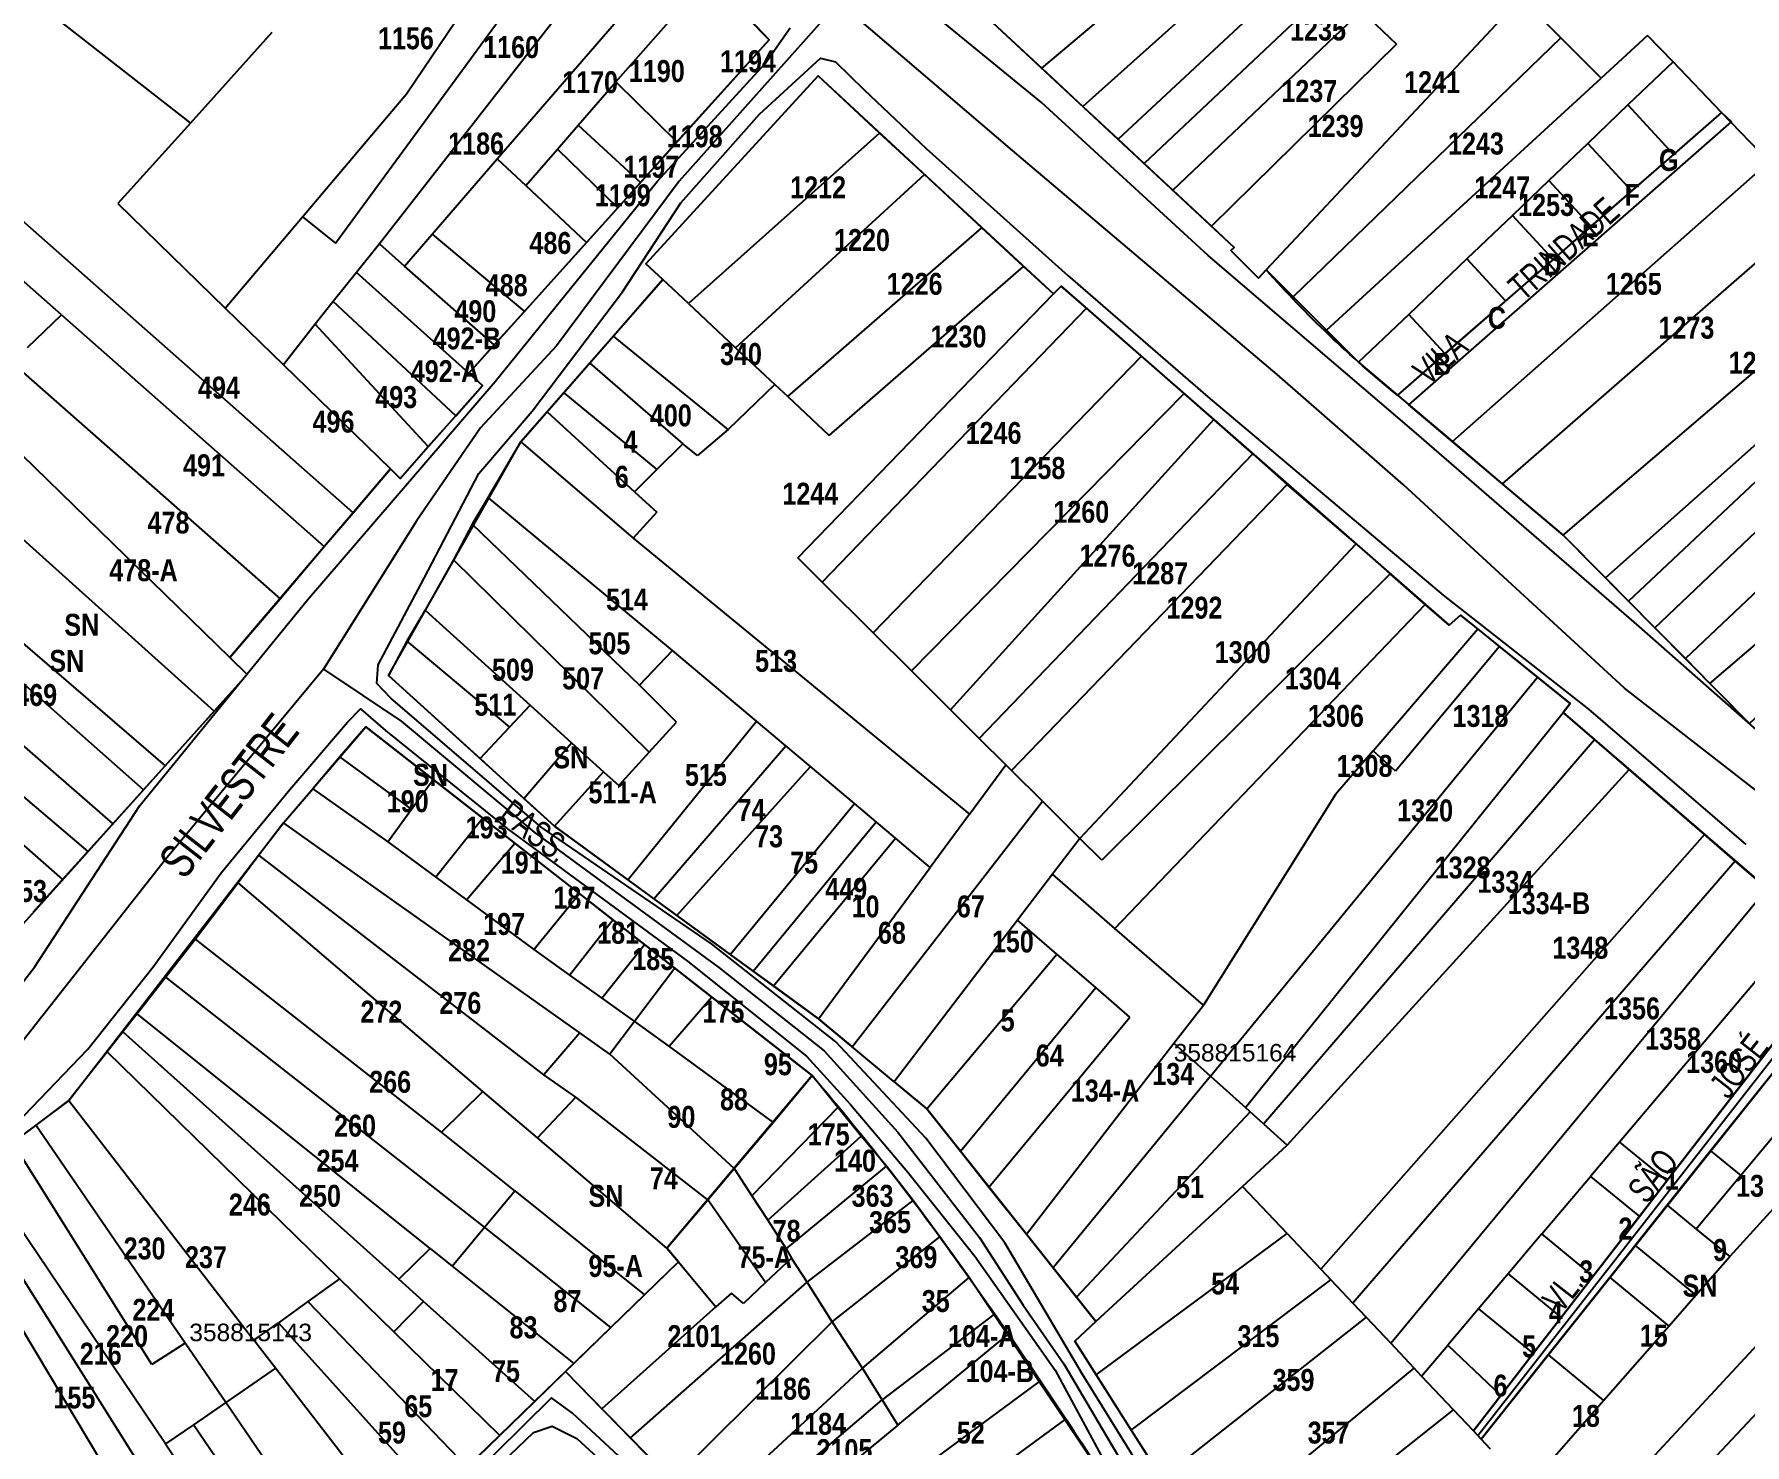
# Model space of a CAD drawing. Extents: x 199665 to 201826, y 4836581 to 4838476.
# Drawn here: x 201390.2 to 201585.3, y 4837210.8 to 4837371.7 of the extents above; entities that cross this region are included whole.
import ezdxf
from ezdxf.enums import TextEntityAlignment as Align

# ---------------------------------------------------------------- set-up
doc = ezdxf.new("R2010")
doc.units = 0
doc.header["$LTSCALE"] = 1.5
doc.header["$MEASUREMENT"] = 0
for name, color, linetype in [('CD-MALHA-LOTES', 40, 'CONTINUOUS'), ('CD_TXT_QUADRA', 7, 'CONTINUOUS'), ('RU-QUADRAS', 6, 'CONTINUOUS'), ('SV-EIXO-RUA-N-PAV', 6, 'CONTINUOUS'), ('SV-RUA-NAO-PAV-S-GUIA-C-GUIA', 7, 'CONTINUOUS'), ('SV-TXT-RUA-N-PAV-S-GUIA-C-GUIA', 7, 'CONTINUOUS'), ('Th_NmrPort', 1, 'CONTINUOUS')]:
    doc.layers.add(name, color=color, linetype=linetype)
doc.styles.add('3588-15-2D_TXT$0$ARIAL', font='ARIAL.TTF')
doc.styles.add('ARIAL', font='ARIAL.TTF')
doc.styles.add('MONOTXT', font='ARIAL.TTF', dxfattribs={"height": 0.2})
doc.styles.get("Standard").update_dxf_attribs({"font": 'swisscbo.ttf'})

msp = doc.modelspace()

# ---------------------------------------------------------------- linework, layer by layer
at = {"layer": 'CD-MALHA-LOTES', "linetype": 'Continuous'}
for p, q in [((201505.11, 4837367.79), (201536.28, 4837394.11)), ((201432.68, 4837364.86), (201451.97, 4837393.45)), ((201424.56, 4837347.83), (201455.51, 4837390.07)), ((201540.31, 4837390.74), (201509.78, 4837363.44)), ((201513.8, 4837359.7), (201543.91, 4837387.73)), ((201459.47, 4837386.06), (201429.58, 4837347.77)), ((201443.01, 4837357.47), (201463.85, 4837381.52)), ((201389.04, 4837376.4), (201408.04, 4837361.54)), ((201456.53, 4837366.22), (201467.04, 4837378.19)), ((201474.03, 4837371.04), (201467.04, 4837378.19)), ((201538.42, 4837377.33), (201516.79, 4837356.91)), ((201559.72, 4837375.83), (201530.68, 4837344.79)), ((201564.29, 4837371.26), (201559.72, 4837375.83)), ((201499.5, 4837373.02), (201505.11, 4837367.79)), ((201520.05, 4837353.88), (201541.57, 4837374.32)), ((201541.57, 4837374.32), (201545.55, 4837370.52)), ((201408.04, 4837361.54), (201417.37, 4837371.92)), ((201463.5, 4837359.39), (201474.03, 4837371.04)), ((201545.55, 4837370.52), (201524.47, 4837349.77)), ((201564.29, 4837371.26), (201533.75, 4837341.73)), ((201568.89, 4837366.65), (201564.29, 4837371.26)), ((201574.18, 4837371.51), (201568.89, 4837366.65)), ((201577.08, 4837368.51), (201574.18, 4837371.51)), ((201577.08, 4837368.51), (201571.94, 4837363.6)), ((201582.62, 4837362.76), (201577.08, 4837368.51)), ((201479.6, 4837366.93), (201459.97, 4837345.49)), ((201486.61, 4837360.37), (201479.6, 4837366.93)), ((201505.11, 4837367.79), (201509.78, 4837363.44)), ((201537.57, 4837337.92), (201568.89, 4837366.65)), ((201420.81, 4837350.83), (201432.68, 4837364.86)), ((201452.26, 4837361.29), (201456.53, 4837366.22)), ((201456.53, 4837366.22), (201463.5, 4837359.39)), ((201509.78, 4837363.44), (201513.8, 4837359.7)), ((201571.94, 4837363.6), (201567.36, 4837359.22)), ((201571.94, 4837363.6), (201577.13, 4837357.97)), ((201582.62, 4837362.76), (201577.13, 4837357.97)), ((201588.05, 4837357.12), (201582.62, 4837362.76)), ((201408.04, 4837361.54), (201399.77, 4837352.35)), ((201449.9, 4837358.55), (201452.26, 4837361.29)), ((201452.26, 4837361.29), (201459.34, 4837354.76)), ((201459.34, 4837354.76), (201463.5, 4837359.39)), ((201486.61, 4837360.37), (201464.81, 4837340.96)), ((201491.74, 4837355.66), (201486.61, 4837360.37)), ((201513.8, 4837359.7), (201516.79, 4837356.91)), ((201567.36, 4837359.22), (201562.9, 4837354.97)), ((201567.36, 4837359.22), (201572.35, 4837353.81)), ((201435.61, 4837348.88), (201443.01, 4837357.47)), ((201443.01, 4837357.47), (201446.27, 4837354.42)), ((201446.27, 4837354.42), (201449.9, 4837358.55)), ((201449.9, 4837358.55), (201456.76, 4837351.87)), ((201516.79, 4837356.91), (201520.05, 4837353.88)), ((201588.05, 4837357.12), (201551.92, 4837325.22)), ((201577.13, 4837357.97), (201572.35, 4837353.81)), ((201470.2, 4837335.92), (201491.74, 4837355.66)), ((201498.28, 4837349.57), (201491.74, 4837355.66)), ((201562.9, 4837354.97), (201558.76, 4837351.01)), ((201562.9, 4837354.97), (201567.71, 4837349.76)), ((201446.27, 4837354.42), (201453.2, 4837347.93)), ((201456.76, 4837351.87), (201459.34, 4837354.76)), ((201520.05, 4837353.88), (201524.47, 4837349.77)), ((201572.35, 4837353.81), (201567.71, 4837349.76)), ((201426.59, 4837317.09), (201386.18, 4837352.73)), ((201399.77, 4837352.35), (201412.01, 4837340.43)), ((201453.2, 4837347.93), (201456.76, 4837351.87)), ((201558.76, 4837351.01), (201553.56, 4837346.04)), ((201593.37, 4837351.6), (201557.61, 4837320.4)), ((201563.4, 4837345.99), (201558.76, 4837351.01)), ((201412.01, 4837340.43), (201420.81, 4837350.83)), ((201420.81, 4837350.83), (201424.56, 4837347.83)), ((201476.17, 4837330.34), (201498.28, 4837349.57)), ((201503.01, 4837345.19), (201498.28, 4837349.57)), ((201524.47, 4837349.77), (201527.05, 4837347.36)), ((201567.71, 4837349.76), (201563.4, 4837345.99)), ((201393.32, 4837339.67), (201382.79, 4837348.95)), ((201429.58, 4837347.77), (201426.97, 4837344.5)), ((201429.58, 4837347.77), (201432.45, 4837345.23)), ((201432.45, 4837345.23), (201435.61, 4837348.88)), ((201435.61, 4837348.88), (201446.14, 4837340.05)), ((201446.14, 4837340.05), (201453.2, 4837347.93)), ((201527.05, 4837347.36), (201526.65, 4837346.99)), ((201564.55, 4837314.54), (201604.05, 4837348.31)), ((201442.68, 4837336.24), (201432.45, 4837345.23)), ((201459.97, 4837345.49), (201461.9, 4837343.68)), ((201480.85, 4837325.9), (201503.01, 4837345.19)), ((201506.45, 4837342.05), (201503.01, 4837345.19)), ((201526.65, 4837346.99), (201529.82, 4837343.86)), ((201553.56, 4837346.04), (201546.94, 4837339.72)), ((201553.56, 4837346.04), (201557.97, 4837341.26)), ((201563.4, 4837345.99), (201557.97, 4837341.26)), ((201426.97, 4837344.5), (201424.32, 4837341.18)), ((201439.77, 4837333.01), (201426.97, 4837344.5)), ((201461.9, 4837343.68), (201456.29, 4837337.24)), ((201464.81, 4837340.96), (201461.9, 4837343.68)), ((201529.82, 4837343.86), (201530.68, 4837344.79)), ((201530.68, 4837344.79), (201533.75, 4837341.73)), ((201608.64, 4837344.55), (201569.38, 4837309.67)), ((201477.29, 4837311.95), (201506.45, 4837342.05)), ((201507.32, 4837342.95), (201506.45, 4837342.05)), ((201510.22, 4837340.41), (201507.32, 4837342.95)), ((201533.75, 4837341.73), (201537.57, 4837337.92)), ((201557.97, 4837341.26), (201551.07, 4837335.25)), ((201610.34, 4837343.09), (201572.01, 4837307.01)), ((201389.46, 4837335.93), (201393.32, 4837339.67)), ((201393.32, 4837339.67), (201423.3, 4837313.23)), ((201412.01, 4837340.43), (201418.64, 4837333.98)), ((201424.32, 4837341.18), (201422.25, 4837338.59)), ((201438.28, 4837328.14), (201424.32, 4837341.18)), ((201442.68, 4837336.24), (201446.14, 4837340.05)), ((201464.81, 4837340.96), (201470.2, 4837335.92)), ((201510.22, 4837340.41), (201480.08, 4837309.18)), ((201516.46, 4837334.95), (201510.22, 4837340.41)), ((201546.94, 4837339.72), (201541.23, 4837334.26)), ((201551.07, 4837335.25), (201546.94, 4837339.72)), ((201422.25, 4837338.59), (201418.64, 4837333.98)), ((201435.16, 4837324.67), (201422.25, 4837338.59)), ((201537.57, 4837337.92), (201541.23, 4837334.26)), ((201439.77, 4837333.01), (201442.68, 4837336.24)), ((201456.29, 4837337.24), (201453.58, 4837334.16)), ((201469.36, 4837326.59), (201456.29, 4837337.24)), ((201470.2, 4837335.92), (201474.67, 4837331.74)), ((201387.69, 4837334.23), (201418.25, 4837307.28)), ((201418.64, 4837333.98), (201430.84, 4837322.09)), ((201453.58, 4837334.16), (201450.63, 4837330.78)), ((201453.58, 4837334.16), (201464.18, 4837324.95)), ((201485.87, 4837303.41), (201516.46, 4837334.95)), ((201521.35, 4837330.68), (201516.46, 4837334.95)), ((201541.23, 4837334.26), (201545.65, 4837330.52)), ((201551.07, 4837335.25), (201545.65, 4837330.52)), ((201575.01, 4837303.99), (201606.49, 4837333.95)), ((201438.28, 4837328.14), (201441.35, 4837331.6)), ((201441.35, 4837331.6), (201439.77, 4837333.01)), ((201474.67, 4837331.74), (201469.36, 4837326.59)), ((201474.67, 4837331.74), (201476.17, 4837330.34)), ((201412.54, 4837300.58), (201382.82, 4837329.51)), ((201450.63, 4837330.78), (201448.7, 4837328.59)), ((201450.63, 4837330.78), (201461.22, 4837322.02)), ((201476.17, 4837330.34), (201480.85, 4837325.9)), ((201490.26, 4837299.05), (201521.35, 4837330.68)), ((201524.73, 4837327.72), (201521.35, 4837330.68)), ((201545.65, 4837330.52), (201551.92, 4837325.22)), ((201435.16, 4837324.67), (201438.28, 4837328.14)), ((201448.7, 4837328.59), (201445.7, 4837325.18)), ((201448.7, 4837328.59), (201458.67, 4837319.49)), ((201494.68, 4837294.64), (201524.73, 4837327.72)), ((201529.18, 4837323.82), (201524.73, 4837327.72)), ((201469.36, 4837326.59), (201465.85, 4837323.62)), ((201377.49, 4837324.36), (201410.74, 4837294.46)), ((201431.95, 4837321.02), (201435.16, 4837324.67)), ((201442, 4837318.82), (201445.7, 4837325.18)), ((201445.7, 4837325.18), (201458.52, 4837314.2)), ((201464.18, 4837324.95), (201461.22, 4837322.02)), ((201465.85, 4837323.62), (201464.18, 4837324.95)), ((201497.97, 4837291.37), (201529.18, 4837323.82)), ((201529.18, 4837323.82), (201533.07, 4837320.32)), ((201551.92, 4837325.22), (201557.61, 4837320.4)), ((201604.25, 4837324.84), (201578.5, 4837300.46)), ((201426.59, 4837317.09), (201430.84, 4837322.09)), ((201430.84, 4837322.09), (201431.95, 4837321.02)), ((201461.22, 4837322.02), (201458.67, 4837319.49)), ((201533.07, 4837320.32), (201501.66, 4837287.72)), ((201540.94, 4837313.54), (201533.07, 4837320.32)), ((201557.61, 4837320.4), (201564.55, 4837314.54)), ((201370.77, 4837317.86), (201405.15, 4837288.25)), ((201442, 4837318.82), (201440.16, 4837315.81)), ((201462.99, 4837301.4), (201442, 4837318.82)), ((201458.67, 4837319.49), (201461.23, 4837317.15)), ((201581.29, 4837297.64), (201605.23, 4837318.14)), ((201423.3, 4837313.23), (201426.59, 4837317.09)), ((201461.23, 4837317.15), (201458.52, 4837314.2)), ((201402.69, 4837285.51), (201368.51, 4837315.68)), ((201440.16, 4837315.81), (201438.03, 4837311.71)), ((201440.16, 4837315.81), (201459.24, 4837297.45)), ((201458.52, 4837314.2), (201496.87, 4837282.72)), ((201564.55, 4837314.54), (201569.38, 4837309.67)), ((201418.25, 4837307.28), (201423.3, 4837313.23)), ((201480.08, 4837309.18), (201477.29, 4837311.95)), ((201509.43, 4837279.96), (201540.94, 4837313.54)), ((201544.83, 4837310.14), (201540.94, 4837313.54)), ((201364.51, 4837311.81), (201399.2, 4837281.63)), ((201438.03, 4837311.71), (201434.8, 4837305.98)), ((201438.03, 4837311.71), (201460.34, 4837289.79)), ((201544.83, 4837310.14), (201511.94, 4837277.46)), ((201548.83, 4837306.63), (201544.83, 4837310.14)), ((201361.05, 4837308.47), (201396.34, 4837278.46)), ((201485.87, 4837303.41), (201480.08, 4837309.18)), ((201569.38, 4837309.67), (201572.01, 4837307.01)), ((201412.54, 4837300.58), (201418.25, 4837307.28)), ((201513.44, 4837269.7), (201548.83, 4837306.63)), ((201551.55, 4837304.26), (201548.83, 4837306.63)), ((201572.01, 4837307.01), (201575.01, 4837303.99)), ((201358.46, 4837305.96), (201393.46, 4837275.26)), ((201434.8, 4837305.98), (201432.72, 4837302.44)), ((201434.8, 4837305.98), (201446.76, 4837295.15)), ((201552.84, 4837305.43), (201551.55, 4837304.26)), ((201554.81, 4837303.84), (201552.84, 4837305.43)), ((201432.72, 4837302.44), (201430.61, 4837298.55)), ((201432.72, 4837302.44), (201444.41, 4837292.65)), ((201490.26, 4837299.05), (201485.87, 4837303.41)), ((201542.88, 4837289.95), (201554.81, 4837303.84)), ((201557.3, 4837301.83), (201554.81, 4837303.84)), ((201575.01, 4837303.99), (201578.5, 4837300.46)), ((201414.52, 4837298.66), (201412.54, 4837300.58)), ((201459.24, 4837297.45), (201462.99, 4837301.4)), ((201472.59, 4837293.32), (201462.99, 4837301.4)), ((201557.3, 4837301.83), (201545.43, 4837287.63)), ((201561.64, 4837298.34), (201557.3, 4837301.83)), ((201578.5, 4837300.46), (201581.29, 4837297.64)), ((201410.74, 4837294.46), (201414.52, 4837298.66)), ((201430.61, 4837298.55), (201441.06, 4837289.07)), ((201494.68, 4837294.64), (201490.26, 4837299.05)), ((201524.34, 4837252.85), (201561.64, 4837298.34)), ((201565.36, 4837295.34), (201561.64, 4837298.34)), ((201463.45, 4837293.21), (201459.24, 4837297.45)), ((201585.8, 4837293.07), (201581.29, 4837297.64)), ((201405.15, 4837288.25), (201410.74, 4837294.46)), ((201444.41, 4837292.65), (201446.76, 4837295.15)), ((201446.76, 4837295.15), (201451.48, 4837290.85)), ((201497.97, 4837291.37), (201494.68, 4837294.64)), ((201564.54, 4837294.32), (201565.36, 4837295.34)), ((201428.02, 4837292.7), (201425.08, 4837289.27)), ((201435.73, 4837286.66), (201428.02, 4837292.7)), ((201441.06, 4837289.07), (201444.41, 4837292.65)), ((201457.89, 4837275.25), (201472.59, 4837293.32)), ((201460.34, 4837289.79), (201463.45, 4837293.21)), ((201475.91, 4837290.52), (201472.59, 4837293.32)), ((201528.32, 4837249.28), (201564.54, 4837294.32)), ((201568.13, 4837291.23), (201564.54, 4837294.32)), ((201446.04, 4837284.52), (201451.48, 4837290.85)), ((201451.48, 4837290.85), (201455.14, 4837287.55)), ((201460.89, 4837273.07), (201475.91, 4837290.52)), ((201478.72, 4837288.16), (201475.91, 4837290.52)), ((201501.02, 4837288.33), (201497.97, 4837291.37)), ((201530.38, 4837247.42), (201568.13, 4837291.23)), ((201572.07, 4837287.83), (201568.13, 4837291.23)), ((201425.08, 4837289.27), (201422, 4837285.61)), ((201433.26, 4837283.28), (201425.08, 4837289.27)), ((201441.06, 4837289.07), (201446.04, 4837284.52)), ((201456.88, 4837285.98), (201460.34, 4837289.79)), ((201542.88, 4837289.95), (201538.6, 4837284.97)), ((201545.43, 4837287.63), (201542.88, 4837289.95)), ((201402.69, 4837285.51), (201405.15, 4837288.25)), ((201433.26, 4837283.28), (201435.73, 4837286.66)), ((201441.39, 4837282.25), (201435.73, 4837286.66)), ((201449.54, 4837281.35), (201455.14, 4837287.55)), ((201455.14, 4837287.55), (201456.88, 4837285.98)), ((201463.49, 4837271.17), (201478.72, 4837288.16)), ((201483.74, 4837283.93), (201478.72, 4837288.16)), ((201496.87, 4837282.72), (201501.02, 4837288.33)), ((201501.66, 4837287.72), (201501.02, 4837288.33)), ((201505.17, 4837284.2), (201501.66, 4837287.72)), ((201533.1, 4837244.98), (201572.07, 4837287.83)), ((201580.68, 4837280.4), (201572.07, 4837287.83)), ((201399.2, 4837281.63), (201402.69, 4837285.51)), ((201418.63, 4837281.73), (201422, 4837285.61)), ((201422, 4837285.61), (201430.55, 4837279.55)), ((201538.6, 4837284.97), (201523.54, 4837260.96)), ((201430.55, 4837279.55), (201433.26, 4837283.28)), ((201446.04, 4837284.52), (201449.54, 4837281.35)), ((201469.59, 4837266.72), (201483.74, 4837283.93)), ((201483.49, 4837256.19), (201505.17, 4837284.2)), ((201486.23, 4837281.84), (201483.74, 4837283.93)), ((201496.87, 4837282.72), (201492.39, 4837276.65)), ((201505.17, 4837284.2), (201509.43, 4837279.96)), ((201396.34, 4837278.46), (201399.2, 4837281.63)), ((201418.63, 4837281.73), (201415.85, 4837278.05)), ((201452.45, 4837257.8), (201418.63, 4837281.73)), ((201441.39, 4837282.25), (201436.01, 4837275.53)), ((201445.03, 4837279.41), (201441.39, 4837282.25)), ((201449.54, 4837281.35), (201457.89, 4837275.25)), ((201472.21, 4837264.81), (201486.23, 4837281.84)), ((201488.42, 4837280), (201486.23, 4837281.84)), ((201430.55, 4837279.55), (201436.01, 4837275.53)), ((201439.5, 4837272.96), (201445.03, 4837279.41)), ((201452.38, 4837273.66), (201445.03, 4837279.41)), ((201474.51, 4837263.14), (201488.42, 4837280)), ((201492.39, 4837276.65), (201488.42, 4837280)), ((201509.43, 4837279.96), (201506.31, 4837275.87)), ((201511.94, 4837277.46), (201509.43, 4837279.96)), ((201580.68, 4837280.4), (201536.91, 4837230.83)), ((201584.18, 4837277.38), (201580.68, 4837280.4)), ((201393.46, 4837275.26), (201396.34, 4837278.46)), ((201415.85, 4837278.05), (201413.47, 4837274.88)), ((201448.35, 4837253), (201415.85, 4837278.05)), ((201584.18, 4837277.38), (201540.56, 4837226.97)), ((201587.8, 4837274.26), (201584.18, 4837277.38)), ((201390.12, 4837271.54), (201393.46, 4837275.26)), ((201436.01, 4837275.53), (201439.5, 4837272.96)), ((201457.89, 4837275.25), (201460.89, 4837273.07)), ((201479.64, 4837259.4), (201492.39, 4837276.65)), ((201506.31, 4837275.87), (201502.33, 4837270.64)), ((201513.44, 4837269.7), (201506.31, 4837275.87)), ((201413.47, 4837274.88), (201408.63, 4837268.47)), ((201441.38, 4837251.11), (201413.47, 4837274.88)), ((201439.5, 4837272.96), (201447.18, 4837267.3)), ((201447.18, 4837267.3), (201452.38, 4837273.66)), ((201456.18, 4837270.69), (201452.38, 4837273.66)), ((201460.89, 4837273.07), (201463.49, 4837271.17)), ((201544.89, 4837222.38), (201587.8, 4837274.26)), ((201463.49, 4837271.17), (201469.59, 4837266.72)), ((201451.26, 4837264.37), (201456.18, 4837270.69)), ((201459.8, 4837267.86), (201456.18, 4837270.69)), ((201502.33, 4837270.64), (201488.27, 4837252.21)), ((201506.83, 4837266.76), (201502.33, 4837270.64)), ((201523.54, 4837260.96), (201513.44, 4837269.7)), ((201592.22, 4837270.45), (201570.97, 4837245.32)), ((201408.63, 4837268.47), (201405.23, 4837264.14)), ((201436.67, 4837246.46), (201408.63, 4837268.47)), ((201447.18, 4837267.3), (201451.26, 4837264.37)), ((201454.95, 4837261.73), (201459.8, 4837267.86)), ((201463.26, 4837265.15), (201459.8, 4837267.86)), ((201463.26, 4837265.15), (201458.67, 4837259.07)), ((201467.5, 4837261.84), (201463.26, 4837265.15)), ((201469.59, 4837266.72), (201472.21, 4837264.81)), ((201491.99, 4837249.11), (201506.83, 4837266.76)), ((201511.25, 4837262.95), (201506.83, 4837266.76)), ((201576.38, 4837240.89), (201596.44, 4837266.82)), ((201598.37, 4837265.67), (201581.37, 4837244.32)), ((201405.23, 4837264.14), (201401.95, 4837259.96)), ((201441.55, 4837235.61), (201405.23, 4837264.14)), ((201451.26, 4837264.37), (201454.95, 4837261.73)), ((201472.21, 4837264.81), (201474.51, 4837263.14)), ((201454.95, 4837261.73), (201458.67, 4837259.07)), ((201467.5, 4837261.84), (201462.61, 4837256.22)), ((201478.93, 4837252.91), (201467.5, 4837261.84)), ((201474.51, 4837263.14), (201479.64, 4837259.4)), ((201495.83, 4837244.29), (201511.25, 4837262.95)), ((201515.15, 4837259.59), (201511.25, 4837262.95)), ((201602.22, 4837262.47), (201584.8, 4837241.51)), ((201401.95, 4837259.96), (201400.33, 4837257.9)), ((201435.39, 4837233.19), (201401.95, 4837259.96)), ((201479.64, 4837259.4), (201483.49, 4837256.19)), ((201499.08, 4837240.2), (201515.15, 4837259.59)), ((201520.17, 4837256.6), (201523.54, 4837260.96)), ((201400.33, 4837257.9), (201398.54, 4837255.63)), ((201431.78, 4837229.68), (201400.33, 4837257.9)), ((201452.45, 4837257.8), (201448.35, 4837253)), ((201455.85, 4837255.35), (201452.45, 4837257.8)), ((201458.67, 4837259.07), (201455.85, 4837255.35)), ((201458.67, 4837259.07), (201462.61, 4837256.22)), ((201607.11, 4837258.4), (201583.57, 4837232.27)), ((201398.54, 4837255.63), (201394.17, 4837250.06)), ((201425.02, 4837229.75), (201398.54, 4837255.63)), ((201462.61, 4837256.22), (201474.49, 4837247.56)), ((201488.27, 4837252.21), (201483.49, 4837256.19)), ((201503.35, 4837234.83), (201520.17, 4837256.6)), ((201520.17, 4837256.6), (201524.34, 4837252.85)), ((201470.05, 4837242.31), (201455.85, 4837255.35)), ((201451.98, 4837250.44), (201448.35, 4837253)), ((201474.49, 4837247.56), (201478.93, 4837252.91)), ((201481.86, 4837249.28), (201478.93, 4837252.91)), ((201488.27, 4837252.21), (201491.99, 4837249.11)), ((201524.34, 4837252.85), (201506.42, 4837230.98)), ((201524.34, 4837252.85), (201528.32, 4837249.28)), ((201614.2, 4837251.92), (201566.03, 4837199.97)), ((201394.17, 4837250.06), (201390.42, 4837247.24)), ((201394.17, 4837250.06), (201415.28, 4837222.73)), ((201441.38, 4837251.11), (201436.67, 4837246.46)), ((201447.62, 4837245.8), (201441.38, 4837251.11)), ((201447.62, 4837245.8), (201451.98, 4837250.44)), ((201467.03, 4837238.75), (201451.98, 4837250.44)), ((201481.86, 4837249.28), (201472.04, 4837239.18)), ((201484.53, 4837246), (201481.86, 4837249.28)), ((201491.99, 4837249.11), (201495.83, 4837244.29)), ((201528.86, 4837248.79), (201509.07, 4837227.65)), ((201528.86, 4837248.79), (201528.32, 4837249.28)), ((201530.38, 4837247.42), (201528.86, 4837248.79)), ((201618.31, 4837248.18), (201569.67, 4837196.4)), ((201390.42, 4837247.24), (201387.8, 4837245.27)), ((201407.43, 4837222.39), (201390.42, 4837247.24)), ((201445.01, 4837239.77), (201436.67, 4837246.46)), ((201462.37, 4837233.24), (201447.62, 4837245.8)), ((201470.05, 4837242.31), (201474.49, 4837247.56)), ((201473.86, 4837236.44), (201484.53, 4837246)), ((201487.4, 4837242.57), (201484.53, 4837246)), ((201530.38, 4837247.42), (201533.1, 4837244.98)), ((201403.64, 4837219.95), (201387.8, 4837245.27)), ((201495.83, 4837244.29), (201499.08, 4837240.2)), ((201528, 4837240.28), (201533.1, 4837244.98)), ((201570.97, 4837245.32), (201567.67, 4837241.42)), ((201570.97, 4837245.32), (201576.38, 4837240.89)), ((201581.37, 4837244.32), (201576.42, 4837238.12)), ((201581.37, 4837244.32), (201584.8, 4837241.51)), ((201405.2, 4837210.9), (201383.98, 4837242.4)), ((201467.03, 4837238.75), (201470.05, 4837242.31)), ((201470.05, 4837242.31), (201472.04, 4837239.18)), ((201475.95, 4837233.17), (201487.4, 4837242.57)), ((201490.43, 4837238.66), (201487.4, 4837242.57)), ((201403.9, 4837205.88), (201382.04, 4837240.64)), ((201499.08, 4837240.2), (201503.35, 4837234.83)), ((201528, 4837240.28), (201511.28, 4837224.87)), ((201533.07, 4837234.91), (201528, 4837240.28)), ((201562.11, 4837234.85), (201567.67, 4837241.42)), ((201567.67, 4837241.42), (201573.26, 4837236.85)), ((201573.26, 4837236.85), (201576.38, 4837240.89)), ((201584.8, 4837241.51), (201579.73, 4837235.41)), ((201400.87, 4837203.86), (201379.99, 4837238.8)), ((201441.55, 4837235.61), (201445.01, 4837239.77)), ((201445.01, 4837239.77), (201459.8, 4837227.9)), ((201462.37, 4837233.24), (201467.03, 4837238.75)), ((201473.62, 4837229.31), (201467.03, 4837238.75)), ((201472.04, 4837239.18), (201473.86, 4837236.44)), ((201478.34, 4837229.34), (201490.43, 4837238.66)), ((201493.47, 4837234.51), (201490.43, 4837238.66)), ((201576.42, 4837238.12), (201572.77, 4837233.53)), ((201576.42, 4837238.12), (201579.73, 4837235.41)), ((201473.86, 4837236.44), (201475.95, 4837233.17)), ((201567.98, 4837230.04), (201573.26, 4837236.85)), ((201437.88, 4837231.19), (201441.55, 4837235.61)), ((201455.96, 4837224.17), (201441.55, 4837235.61)), ((201481.21, 4837224.82), (201493.47, 4837234.51)), ((201496.83, 4837229.87), (201493.47, 4837234.51)), ((201503.35, 4837234.83), (201506.42, 4837230.98)), ((201511.3, 4837218.8), (201533.07, 4837234.91)), ((201533.07, 4837234.91), (201536.91, 4837230.83)), ((201562.11, 4837234.85), (201558.27, 4837230.3)), ((201567.98, 4837230.04), (201562.11, 4837234.85)), ((201579.73, 4837235.41), (201583.57, 4837232.27)), ((201431.78, 4837229.68), (201435.39, 4837233.19)), ((201435.39, 4837233.19), (201437.88, 4837231.19)), ((201463.68, 4837231.66), (201462.37, 4837233.24)), ((201476.57, 4837232.09), (201473.62, 4837229.31)), ((201475.95, 4837233.17), (201476.57, 4837232.09)), ((201478.34, 4837229.34), (201476.57, 4837232.09)), ((201572.77, 4837233.53), (201569.86, 4837229.87)), ((201572.77, 4837233.53), (201579.69, 4837227.86)), ((201579.69, 4837227.86), (201583.57, 4837232.27)), ((201437.88, 4837231.19), (201451.76, 4837220.08)), ((201459.8, 4837227.9), (201463.68, 4837231.66)), ((201463.68, 4837231.66), (201467.96, 4837226.52)), ((201506.42, 4837230.98), (201509.07, 4837227.65)), ((201536.91, 4837230.83), (201538.08, 4837229.6)), ((201558.27, 4837230.3), (201554.9, 4837226.32)), ((201558.27, 4837230.3), (201564.34, 4837225.33)), ((201564.34, 4837225.33), (201567.98, 4837230.04)), ((201425.02, 4837229.75), (201421.44, 4837227.16)), ((201431.22, 4837223.69), (201425.02, 4837229.75)), ((201434.62, 4837227.13), (201431.78, 4837229.68)), ((201458.2, 4837211.59), (201478.34, 4837229.34)), ((201469.74, 4837228.11), (201467.96, 4837226.52)), ((201471.1, 4837226.92), (201469.74, 4837228.11)), ((201473.62, 4837229.31), (201471.1, 4837226.92)), ((201481.21, 4837224.82), (201478.34, 4837229.34)), ((201484.68, 4837219.53), (201496.83, 4837229.87)), ((201499.65, 4837225.66), (201496.83, 4837229.87)), ((201515.31, 4837212.48), (201538.08, 4837229.6)), ((201538.08, 4837229.6), (201540.56, 4837226.97)), ((201569.86, 4837229.87), (201562.83, 4837221.05)), ((201569.86, 4837229.87), (201576.61, 4837224.35)), ((201421.44, 4837227.16), (201418.06, 4837224.73)), ((201439.6, 4837208.26), (201421.44, 4837227.16)), ((201431.22, 4837223.69), (201434.62, 4837227.13)), ((201447.3, 4837215.75), (201434.62, 4837227.13)), ((201467.96, 4837226.52), (201454.96, 4837214.91)), ((201455.96, 4837224.17), (201459.8, 4837227.9)), ((201509.07, 4837227.65), (201511.28, 4837224.87)), ((201540.56, 4837226.97), (201542.09, 4837225.35)), ((201554.9, 4837226.32), (201551.4, 4837222.18)), ((201554.9, 4837226.32), (201561.15, 4837221.2)), ((201576.61, 4837224.35), (201579.69, 4837227.86)), ((201415.28, 4837222.73), (201418.06, 4837224.73)), ((201418.06, 4837224.73), (201436.03, 4837204.8)), ((201462.95, 4837206.73), (201481.21, 4837224.82)), ((201484.68, 4837219.53), (201481.21, 4837224.82)), ((201499.65, 4837225.66), (201486.89, 4837215.95)), ((201501.2, 4837223.33), (201499.65, 4837225.66)), ((201511.28, 4837224.87), (201508.86, 4837222.64)), ((201542.09, 4837225.35), (201518.8, 4837206.99)), ((201542.09, 4837225.35), (201544.89, 4837222.38)), ((201561.15, 4837221.2), (201564.34, 4837225.33)), ((201569.17, 4837215.86), (201576.61, 4837224.35)), ((201407.43, 4837222.39), (201403.64, 4837219.95)), ((201412.06, 4837215.64), (201407.43, 4837222.39)), ((201417.72, 4837219.56), (201415.28, 4837222.73)), ((201443.31, 4837211.87), (201431.22, 4837223.69)), ((201451.76, 4837220.08), (201455.96, 4837224.17)), ((201488.71, 4837213.06), (201501.2, 4837223.33)), ((201504.79, 4837217.99), (201501.2, 4837223.33)), ((201508.86, 4837222.64), (201511.3, 4837218.8)), ((201547.55, 4837219.56), (201544.89, 4837222.38)), ((201548.41, 4837218.65), (201551.4, 4837222.18)), ((201551.4, 4837222.18), (201557.45, 4837216.43)), ((201562.83, 4837221.05), (201555.19, 4837211.46)), ((201557.45, 4837216.43), (201561.15, 4837221.2)), ((201562.83, 4837221.05), (201569.17, 4837215.86)), ((201417.72, 4837219.56), (201412.06, 4837215.64)), ((201432.08, 4837200.96), (201417.72, 4837219.56)), ((201447.3, 4837215.75), (201450.82, 4837219.16)), ((201450.82, 4837219.16), (201451.76, 4837220.08)), ((201450.82, 4837219.16), (201454.96, 4837214.91)), ((201466.65, 4837202.93), (201484.68, 4837219.53)), ((201486.89, 4837215.95), (201484.68, 4837219.53)), ((201511.3, 4837218.8), (201515.31, 4837212.48)), ((201523.47, 4837199.64), (201547.55, 4837219.56)), ((201548.41, 4837218.65), (201547.55, 4837219.56)), ((201552.03, 4837214.81), (201548.41, 4837218.65)), ((201483.45, 4837202.26), (201504.79, 4837217.99)), ((201507.73, 4837213.65), (201504.79, 4837217.99)), ((201554.32, 4837212.38), (201557.45, 4837216.43)), ((201412.06, 4837215.64), (201408.37, 4837213.1)), ((201426.09, 4837195.14), (201412.06, 4837215.64)), ((201443.31, 4837211.87), (201447.3, 4837215.75)), ((201454.96, 4837214.91), (201458.2, 4837211.59)), ((201468.91, 4837200.61), (201486.89, 4837215.95)), ((201486.89, 4837215.95), (201488.71, 4837213.06)), ((201526.64, 4837194.64), (201552.03, 4837214.81)), ((201554.32, 4837212.38), (201552.03, 4837214.81)), ((201560.43, 4837205.91), (201569.17, 4837215.86)), ((201408.37, 4837213.1), (201405.2, 4837210.9)), ((201422.83, 4837191.98), (201408.37, 4837213.1)), ((201488.71, 4837213.06), (201480.21, 4837206.07)), ((201486.8, 4837198.31), (201507.73, 4837213.65)), ((201512.08, 4837207.2), (201507.73, 4837213.65)), ((201515.31, 4837212.48), (201518.8, 4837206.99)), ((201405.2, 4837210.9), (201407.13, 4837208.03)), ((201439.6, 4837208.26), (201443.31, 4837211.87)), ((201458.2, 4837211.59), (201462.95, 4837206.73)), ((201555.19, 4837211.46), (201554.32, 4837212.38)), ((201556.28, 4837210.31), (201555.19, 4837211.46))]:
    msp.add_line(p, q, dxfattribs=at)
at = {"layer": 'RU-QUADRAS', "color": 6, "linetype": 'Continuous'}
for points in [[(201425.04, 4837419.21, -0.017946), (201474.03, 4837371.04), (201439.77, 4837333.01), (201441.35, 4837331.6), (201431.95, 4837321.02), (201430.84, 4837322.09), (201412.54, 4837300.58), (201414.52, 4837298.66), (201386.94, 4837267.99), (201344.16, 4837302.25), (201348.53, 4837306.98), (201326.94, 4837324.02), (201326.25, 4837323.34), (201313.23, 4837334.4), (201314.54, 4837335.87), (201287.7, 4837356.96), (201276.73, 4837368.12), (201280.42, 4837371.24), (201288.29, 4837364.09), (201299.62, 4837377.34)], [(201680.19, 4837390.95), (201627.72, 4837328.13), (201614.19, 4837313.83), (201604.07, 4837299.94), (201592.67, 4837289.03), (201586.81, 4837294.02), (201585.8, 4837293.07), (201564.55, 4837314.54), (201546.96, 4837329.41), (201583.76, 4837361.69), (201582.62, 4837362.76), (201545.65, 4837330.52, -0.041119), (201530.68, 4837344.79), (201529.82, 4837343.86), (201526.65, 4837346.99), (201527.05, 4837347.36), (201499.5, 4837373.02)]]:
    msp.add_lwpolyline(points, format="xyb", dxfattribs=at)
msp.add_lwpolyline([(201526.64, 4837194.64), (201508.86, 4837222.64), (201511.28, 4837224.87), (201491.99, 4837249.11), (201479.64, 4837259.4), (201449.54, 4837281.35), (201430.61, 4837298.55), (201445.7, 4837325.18), (201461.9, 4837343.68), (201459.97, 4837345.49), (201479.6, 4837366.93), (201506.45, 4837342.05), (201507.32, 4837342.95), (201551.55, 4837304.26), (201552.84, 4837305.43), (201565.36, 4837295.34), (201564.54, 4837294.32), (201596.44, 4837266.82), (201554.32, 4837212.38), (201555.19, 4837211.46), (201598.37, 4837265.67)], dxfattribs=at)
for points in [[(201346.15, 4837189.87), (201349.63, 4837204.67), (201362.62, 4837222.49), (201383.98, 4837242.4), (201394.17, 4837250.06), (201418.63, 4837281.73), (201428.02, 4837292.7), (201478.93, 4837252.91), (201462.37, 4837233.24), (201463.68, 4837231.66), (201397.38, 4837167.3), (201396.36, 4837168.39), (201386.75, 4837159.35, -0.034121)], [(201450.82, 4837219.16), (201463.68, 4837231.66), (201462.37, 4837233.24), (201478.93, 4837252.91, -0.024695), (201496.81, 4837229.85, -0.025898), (201522.94, 4837189.14), (201525.99, 4837185.31), (201515.95, 4837178.91), (201517.99, 4837175.98), (201508.51, 4837169.46), (201494.48, 4837187.63), (201492.22, 4837186.31), (201494.12, 4837183.63), (201490.37, 4837181.24), (201487.02, 4837184.44), (201485.62, 4837183.48)]]:
    msp.add_lwpolyline(points, format="xyb", close=True, dxfattribs=at)
at = {"layer": 'SV-EIXO-RUA-N-PAV'}
for p, q in [((201501.75, 4837358.42), (201481.96, 4837375.33)), ((201531.96, 4837332.88), (201501.75, 4837358.42)), ((201546.35, 4837320.29), (201531.96, 4837332.88)), ((201571.54, 4837297.09), (201546.35, 4837320.29)), ((201589.16, 4837283.42), (201571.54, 4837297.09))]:
    msp.add_line(p, q, dxfattribs=at)
for points in [[(201481.96, 4837375.33), (201463.75, 4837354.92), (201449.76, 4837336.12), (201441.11, 4837326.77), (201433.86, 4837316.23), (201423.21, 4837299.24), (201405.18, 4837277.55), (201384.19, 4837250.88), (201360.59, 4837230.34), (201342.91, 4837218.29)], [(201423.21, 4837299.24), (201432.05, 4837293.34), (201447.23, 4837280.66), (201456.52, 4837273.86), (201468.3, 4837265.25), (201480.31, 4837255.73), (201488.7, 4837246.44), (201497.99, 4837234.43), (201502.97, 4837226.73), (201507.62, 4837220.04), (201515.09, 4837207.36), (201521.44, 4837196.48), (201528.01, 4837186.74), (201530.64, 4837183.12), (201540.24, 4837173.26), (201549.31, 4837163.74), (201560.64, 4837154.9), (201569.93, 4837147.88), (201577.86, 4837142.44), (201583.97, 4837138.13)], [(201602.05, 4837272.29), (201554.84, 4837211.83)], [(201386.44, 4837155.55), (201395.76, 4837163.81), (201416.32, 4837182.08), (201430.73, 4837195.79), (201438.38, 4837203.79), (201447.16, 4837212.22), (201449.27, 4837212.93), (201452.08, 4837211.52), (201461.05, 4837203.26), (201471.24, 4837192.89), (201480.91, 4837182.52), (201487.06, 4837176.72), (201494.09, 4837173.74), (201500.77, 4837168.99), (201505.59, 4837164.44), (201508.41, 4837161.67), (201517.99, 4837154.32), (201529.5, 4837145.88), (201537.94, 4837139.38), (201543.22, 4837135.04)]]:
    msp.add_lwpolyline(points, dxfattribs=at)
at = {"layer": 'SV-RUA-NAO-PAV-S-GUIA-C-GUIA'}
for points in [[(201682.21, 4837390.46), (201651.69, 4837353.85), (201627.33, 4837324.74), (201607.14, 4837302.96), (201591.9, 4837287.95), (201591.06, 4837288.41), (201573.21, 4837304.11), (201547.55, 4837326.37), (201524.07, 4837346.45), (201505.09, 4837363.87), (201483.87, 4837381.27)], [(201381, 4837253.32), (201390.24, 4837265.27), (201402.28, 4837283.72), (201421.4, 4837307.17), (201442.79, 4837332.08), (201461.25, 4837354.88), (201473.56, 4837368.34), (201476.43, 4837372.39)], [(201519.32, 4837203.35), (201509.72, 4837218.88), (201500.9, 4837233.85), (201491.89, 4837245.77), (201481.61, 4837256.77), (201467.44, 4837267.92), (201448.04, 4837281.24), (201430.87, 4837295.94), (201429.3, 4837297.61), (201429.43, 4837299.75), (201434.69, 4837309.62), (201440.93, 4837321.56), (201446.99, 4837328.67), (201457.3, 4837342.3), (201463.96, 4837352.44), (201472.92, 4837362.55), (201479.87, 4837368.94), (201481.57, 4837368.52), (201484.87, 4837365.32), (201491.91, 4837358.62), (201508.08, 4837344.14), (201524.02, 4837330.32), (201550.86, 4837307.69), (201567.46, 4837294.7), (201585.37, 4837279.25)], [(201388.16, 4837247.42), (201396.35, 4837255.94), (201403.79, 4837265.32), (201411.56, 4837276.04), (201419.36, 4837285.52), (201425.93, 4837293.21), (201427.41, 4837294.74), (201430.27, 4837292.25), (201444.19, 4837281.05), (201464.7, 4837265.96), (201478.28, 4837255.12), (201483.3, 4837249.6), (201489.83, 4837241.91), (201497.48, 4837232.3), (201506.62, 4837219.33), (201511.92, 4837209.51)], [(201598.01, 4837268.85), (201576.38, 4837240.89), (201573.26, 4837236.85), (201567.98, 4837230.04), (201564.34, 4837225.33), (201561.15, 4837221.2), (201557.45, 4837216.43), (201554.32, 4837212.38), (201555.19, 4837211.46), (201562.83, 4837221.05), (201569.86, 4837229.87), (201572.77, 4837233.53), (201576.42, 4837238.12), (201581.37, 4837244.32), (201599.73, 4837267.38)], [(201461.65, 4837205.11), (201451.59, 4837214.4), (201449.22, 4837216.18), (201436.42, 4837203.54)]]:
    msp.add_lwpolyline(points, dxfattribs=at)

# ---------------------------------------------------------------- texts
at = {"layer": 'CD_TXT_QUADRA', "color": 7, "linetype": 'Continuous', "style": 'MONOTXT'}
for s, p in [('358815164', (201520.15, 4837254.52)), ('358815143', (201407.91, 4837222.62))]:
    msp.add_text(s, height=2, dxfattribs=at).set_placement(p)
at = {"layer": 'SV-TXT-RUA-N-PAV-S-GUIA-C-GUIA', "width": 0.7}
for s, height, rotation, style, p in [('VILA          TRINDADE', 3, 41.5844, '3588-15-2D_TXT$0$ARIAL', (201549.15, 4837331.49)), ('SILVESTRE', 4, 52, 'ARIAL', (201407.35, 4837275.14)), ('PASS.', 3, 323, 'ARIAL', (201443.01, 4837282.21)), ('VL.              SÃO           JOSÉ', 3, 52, 'ARIAL', (201564.34, 4837225.68))]:
    msp.add_text(s, height=height, rotation=rotation, dxfattribs=dict(at, style=style)).set_placement(p)
at = {"layer": 'Th_NmrPort', "color": 1}
for s, p in [('1156', (201429.42, 4837371.2)), ('1235', (201533.42, 4837372.2)), ('1160', (201441.42, 4837370.2)), ('1190', (201458.03, 4837367.47)), ('1194', (201468.42, 4837368.58)), ('1170', (201450.42, 4837366.2)), ('1241', (201546.42, 4837366.2)), ('1237', (201532.42, 4837365.2)), ('1198', (201462.35, 4837360.02)), ('1239', (201535.42, 4837361.2)), ('1186', (201437.42, 4837359.2)), ('1243', (201551.42, 4837359.2)), ('1197', (201457.41, 4837356.56)), ('G', (201575.48, 4837357.33)), ('1212', (201476.42, 4837354.2)), ('1247', (201554.42, 4837354.2)), ('1199', (201454.15, 4837353.3)), ('1253', (201559.42, 4837352.2)), ('F', (201571.56, 4837353.35)), ('486', (201446.69, 4837347.86)), ('1220', (201481.42, 4837348.2)), ('E', (201566.68, 4837348.73)), ('D', (201562.32, 4837345.42)), ('488', (201441.71, 4837343.04)), ('1226', (201487.42, 4837343.2)), ('1265', (201569.42, 4837343.2)), ('490', (201438.13, 4837340.08)), ('C', (201555.96, 4837339.32)), ('1273', (201575.42, 4837338.2)), ('492-B', (201435.65, 4837336.97)), ('1230', (201492.42, 4837337.2)), ('340', (201468.42, 4837335.2)), ('1283', (201583.42, 4837334.2)), ('492-A', (201433.16, 4837333.24)), ('B', (201549.74, 4837334.06)), ('494', (201408.9, 4837331.37)), ('493', (201429.11, 4837330.29)), ('496', (201421.96, 4837327.49)), ('400', (201460.42, 4837328.2)), ('4', (201457.42, 4837325.2)), ('1246', (201496.42, 4837326.2)), ('491', (201407.19, 4837322.51)), ('6', (201456.42, 4837321.2)), ('1258', (201501.42, 4837322.2)), ('1244', (201475.53, 4837319.27)), ('1260', (201506.42, 4837317.2)), ('478', (201403.15, 4837315.98)), ('1276', (201509.42, 4837312.2)), ('478-A', (201398.79, 4837310.54)), ('1287', (201515.42, 4837310.2)), ('514', (201455.42, 4837307.2)), ('1292', (201519.33, 4837306.27)), ('SN', (201393.66, 4837304.32)), ('505', (201453.42, 4837302.2)), ('1300', (201524.83, 4837301.2)), ('SN', (201391.95, 4837300.2)), ('509', (201442.42, 4837299.2)), ('513', (201472.42, 4837300.2)), ('507', (201450.42, 4837298.2)), ('1304', (201532.82, 4837298.2)), ('469', (201388.06, 4837296.31)), ('511', (201440.42, 4837295.2)), ('1306', (201535.46, 4837293.93)), ('1318', (201551.94, 4837293.93)), ('SN', (201449.42, 4837289.2)), ('1308', (201538.72, 4837288.23)), ('SN', (201433.42, 4837287.2)), ('515', (201464.42, 4837287.2)), ('190', (201430.42, 4837284.2)), ('511-A', (201453.42, 4837285.2)), ('74', (201470.42, 4837283.2)), ('1320', (201545.63, 4837283.15)), ('193', (201439.42, 4837281.2)), ('73', (201472.42, 4837280.2)), ('191', (201443.42, 4837277.2)), ('75', (201476.42, 4837277.2)), ('1328', (201549.9, 4837276.64)), ('453', (201386.9, 4837273.96)), ('449', (201480.42, 4837274.2)), ('1334', (201554.78, 4837275.01)), ('187', (201449.42, 4837273.2)), ('10', (201483.42, 4837272.2)), ('67', (201495.42, 4837272.2)), ('1334-B', (201558.24, 4837272.57)), ('197', (201441.42, 4837270.2)), ('181', (201454.42, 4837269.2)), ('68', (201486.42, 4837269.2)), ('150', (201499.42, 4837268.2)), ('282', (201437.42, 4837267.2)), ('185', (201458.42, 4837266.2)), ('1348', (201563.33, 4837267.49)), ('272', (201427.42, 4837260.2)), ('276', (201436.42, 4837261.2)), ('175', (201466.42, 4837260.2)), ('1356', (201569.22, 4837260.57)), ('5', (201500.42, 4837259.2)), ('1358', (201573.9, 4837257.12)), ('95', (201473.42, 4837254.2)), ('64', (201504.42, 4837255.2)), ('1360', (201578.58, 4837254.47)), ('266', (201428.42, 4837252.2)), ('134', (201517.7, 4837253.1)), ('134-A', (201508.42, 4837251.2)), ('88', (201468.42, 4837250.2)), ('260', (201424.42, 4837247.2)), ('90', (201462.42, 4837248.2)), ('175', (201478.42, 4837246.2)), ('254', (201422.42, 4837243.2)), ('140', (201481.42, 4837243.2)), ('74', (201460.42, 4837241.2)), ('1', (201576.14, 4837241.15)), ('250', (201420.42, 4837239.2)), ('SN', (201453.42, 4837239.2)), ('363', (201483.42, 4837239.2)), ('51', (201520.42, 4837240.2)), ('13', (201584.27, 4837240.34)), ('246', (201412.42, 4837238.2)), ('78', (201474.42, 4837235.2)), ('365', (201485.42, 4837236.2)), ('2', (201570.85, 4837235.46)), ('230', (201400.42, 4837233.2)), ('9', (201581.63, 4837233.02)), ('237', (201407.42, 4837232.2)), ('95-A', (201453.42, 4837231.2)), ('75-A', (201470.42, 4837232.2)), ('369', (201488.42, 4837232.2)), ('54', (201524.42, 4837229.2)), ('3', (201566.38, 4837230.58)), ('SN', (201578.17, 4837228.95)), ('87', (201449.42, 4837227.2)), ('35', (201491.42, 4837227.2)), ('224', (201401.42, 4837226.2)), ('4', (201562.92, 4837225.9)), ('220', (201398.42, 4837223.2)), ('83', (201444.42, 4837224.2)), ('2101', (201462.42, 4837223.2)), ('104-A', (201494.42, 4837223.2)), ('315', (201527.42, 4837223.2)), ('15', (201573.29, 4837223.25)), ('216', (201395.42, 4837221.2)), ('1260', (201468.42, 4837221.2)), ('5', (201559.87, 4837222.03)), ('75', (201442.42, 4837219.2)), ('104-B', (201496.42, 4837219.2)), ('17', (201435.42, 4837218.2)), ('1186', (201472.42, 4837217.2)), ('359', (201531.42, 4837218.2)), ('6', (201556.61, 4837217.56)), ('155', (201392.42, 4837216.2)), ('65', (201432.42, 4837215.2)), ('1184', (201476.42, 4837213.2)), ('18', (201565.56, 4837214.1)), ('59', (201429.42, 4837212.2)), ('52', (201495.42, 4837212.2)), ('357', (201535.42, 4837212.2)), ('2105', (201479.42, 4837210.2))]:
    msp.add_text(s, height=2.5, dxfattribs=at).set_placement(p, align=Align.MIDDLE_LEFT)

doc.saveas('drawing.dxf')
